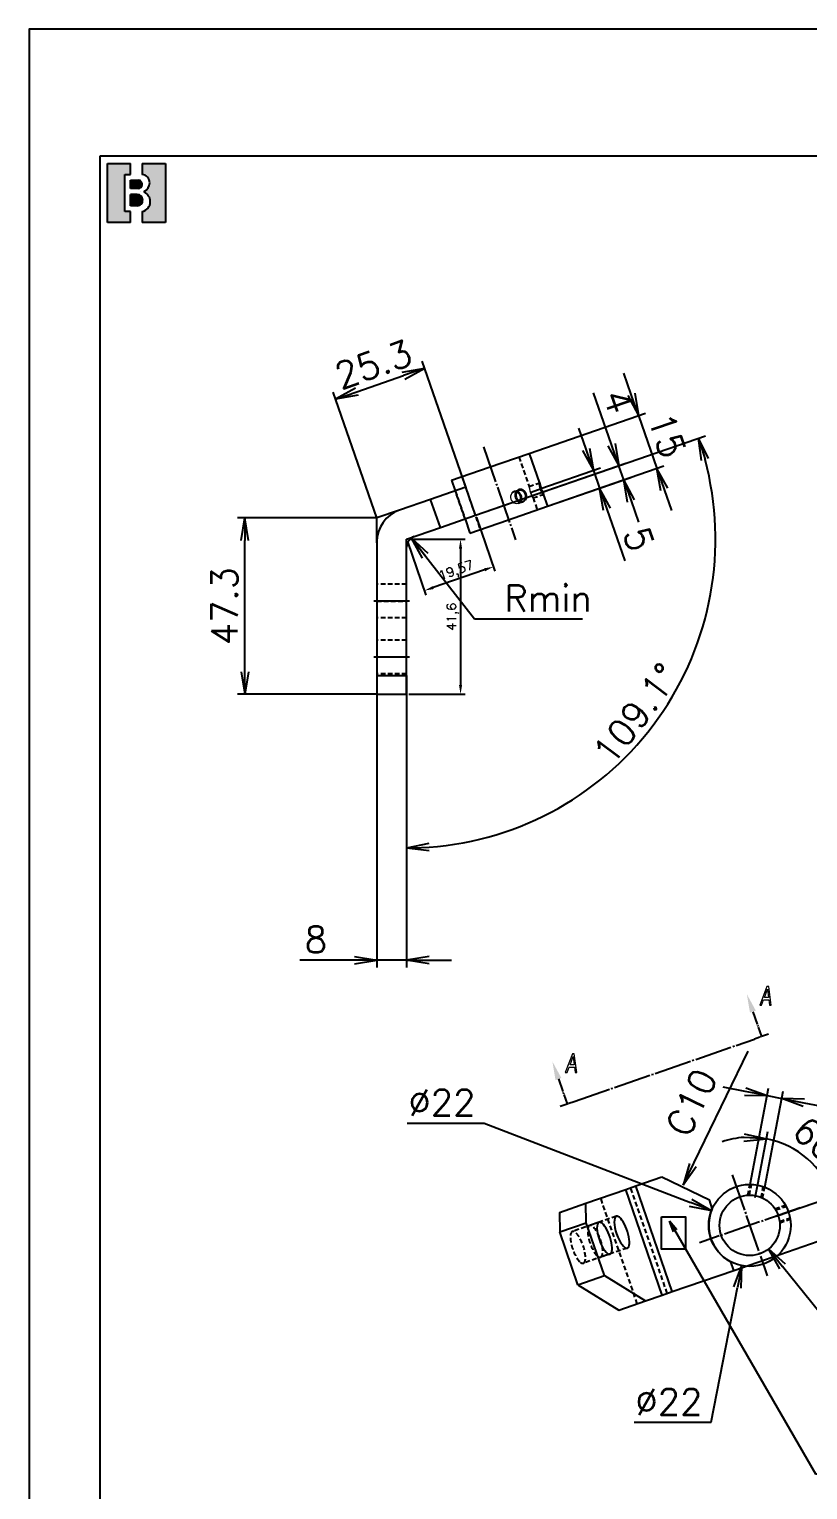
# Model space of a CAD drawing. Header units: millimetres. Extents: x 169 to 68710, y -18996 to 3059.
# Drawn here: x 1323.5 to 1532.3, y 2314.1 to 2705.9 of the extents above; entities that cross this region are included whole.
import ezdxf
from ezdxf.enums import TextEntityAlignment as Align

# ---------------------------------------------------------------- set-up
doc = ezdxf.new("R2010")
doc.units = ezdxf.units.MM
for name, pattern in [('CENTER-HOKUTO', [23, 20, -1, 1, -1]), ('DASHED', [15, 12, -3]), ('HIDDEN-HOKUTO', [3.8, 2.5, -1.3]), ('PHANTOM-HOKUTO', [25, 20, -1, 1, -1, 1, -1])]:
    doc.linetypes.add(name, pattern=pattern)
doc.layers.add('AM_4', color=253, linetype='Continuous', lineweight=25)
for name, color, linetype in [('AM_7', 2, 'CENTER-HOKUTO'), ('AM_HID', 1, 'HIDDEN-HOKUTO'), ('AM_VIS', 7, 'Continuous'), ('image', 6, 'PHANTOM-HOKUTO'), ('list', 3, 'Continuous'), ('title_frame', 7, 'Continuous'), ('word_dim', 253, 'Continuous')]:
    doc.layers.add(name, color=color, linetype=linetype)
doc.styles.get("Standard").update_dxf_attribs({"font": 'txt', "bigfont": 'gbcbig.shx'})
doc.dimstyles.new('ISO-25', dxfattribs={"dimtxt": 2.5, "dimasz": 2.5, "dimexe": 1.25, "dimexo": 0.625, "dimtad": 1, "dimtxsty": 'Standard', "dimcen": 2.5, "dimadec": 0, "dimazin": 0, "dimtfac": 1, "dimtmove": 0, "dimatfit": 3, "dimfxl": 0, "dimarcsym": 0})
doc.dimstyles.new('STANDARD 1-1', dxfattribs={"dimtxt": 3.5, "dimasz": 3, "dimexe": 1, "dimexo": 0, "dimgap": 1, "dimtad": 3, "dimdsep": 46, "dimtxsty": 'Standard', "dimblk1": 'OPEN', "dimblk2": 'OPEN', "dimsah": 1, "dimcen": 0, "dimclrd": 256, "dimclre": 256, "dimclrt": 3, "dimazin": 2, "dimtfac": 1, "dimtmove": 0, "dimatfit": 3, "dimldrblk": 'OPEN', "dimfxl": 0, "dimtolj": 1, "dimlwd": 25, "dimlwe": 25, "dimarcsym": 0})
doc.dimstyles.new('STANDARD 1-2', dxfattribs={"dimscale": 2, "dimtxt": 3.5, "dimasz": 3, "dimexe": 1, "dimexo": 0, "dimgap": 1, "dimtad": 3, "dimdsep": 46, "dimtxsty": 'Standard', "dimblk1": 'OPEN', "dimblk2": 'OPEN', "dimsah": 1, "dimcen": 0, "dimclrd": 256, "dimclre": 256, "dimclrt": 3, "dimazin": 2, "dimtfac": 1, "dimtmove": 0, "dimatfit": 3, "dimldrblk": 'OPEN', "dimfxl": 0, "dimtolj": 1, "dimlwd": 25, "dimlwe": 25, "dimarcsym": 0})
doc.dimstyles.new('STANDARD 1-2$3', dxfattribs={"dimscale": 2, "dimtxt": 3.5, "dimasz": 3, "dimexe": 1, "dimexo": 0, "dimgap": 1, "dimtad": 3, "dimtoh": 1, "dimdsep": 46, "dimtxsty": 'Standard', "dimblk1": 'OPEN', "dimblk2": 'OPEN', "dimsah": 1, "dimcen": 0, "dimclrd": 256, "dimclre": 256, "dimclrt": 3, "dimazin": 2, "dimtfac": 1, "dimtofl": 0, "dimtmove": 0, "dimatfit": 3, "dimldrblk": 'OPEN', "dimfxl": 0, "dimtolj": 1, "dimlwd": 25, "dimlwe": 25, "dimarcsym": 0})

# ---------------------------------------------------------------- blocks, each defined once
blk = doc.blocks.new('B\\M+18B40\\M+196A7\\M+100CF\\M+100B0\\M+100B8')
blk.add_hatch(color=1).paths.add_polyline_path([(0.3999999986702711, 0.8149999997779807), (0.3999999986702711, 0.9999999997779806), (-1.3297288e-09, 0.9999999997779806), (-1.3297288e-09, -2.220193e-10), (0.3999999986702711, -2.220193e-10), (0.3999999986702711, 0.1849999997779807), (0.2999999986702711, 0.1849999997779807), (0.2999999986702711, 0.8149999997779807)])
h = blk.add_hatch(color=1)
edge = h.paths.add_edge_path()
edge.add_line((0.5999999986702714, 0.9999999997779806), (0.5999999986702718, 0.8142220507965398))
edge.add_arc((0.5849999986702712, 0.6699999997779816), 0.1449999999999991, -5.115907697472721e-13, 84.06222754839428, ccw=False)
edge.add_arc((0.5849999986702707, 0.6699999997779802), 0.1449999999999993, -69.82872865353448, 1.1368683772161603e-13, ccw=False)
edge.add_line((0.6349999986702715, 0.5338934238898192), (0.6349999986702711, 0.5120827805020305))
edge.add_arc((0.5699999986702688, 0.3549999997779789), 0.1700000000000021, 3.979039320256561e-13, 67.5204943905955, ccw=False)
edge.add_arc((0.5699999986702724, 0.3549999997779802), 0.1699999999999993, -79.83575137827683, 0, ccw=False)
edge.add_line((0.5999999986702714, 0.1876679944711657), (0.5999999986702714, -2.220192918400699e-10))
edge.add_line((0.5999999986702714, -2.220193e-10), (0.9999999986702712, -2.220193e-10))
edge.add_line((0.9999999986702712, -2.220193e-10), (0.9999999986702712, 0.9999999997779806))
edge.add_line((0.9999999986702712, 0.9999999997779806), (0.5999999986702714, 0.9999999997779806))
h = blk.add_hatch(color=1)
edge = h.paths.add_edge_path()
edge.add_arc((0.5299999986702706, 0.6449999997779808), 0.07, 359.9999999999989, 450)
edge.add_line((0.5299999986702706, 0.7149999997779806), (0.3999999986702711, 0.7149999997779806))
edge.add_line((0.3999999986702711, 0.7149999997779806), (0.3999999986702711, 0.5749999997779809))
edge.add_line((0.3999999986702711, 0.5749999997779809), (0.5299999986702701, 0.5749999997779809))
edge.add_arc((0.5299999986702701, 0.6449999997779808), 0.07, 270, 359.9999999999999)
h = blk.add_hatch(color=1)
edge = h.paths.add_edge_path()
edge.add_arc((0.5149999986702705, 0.3799999997779802), 0.095, 1.018e-13, 90)
edge.add_line((0.5149999986702705, 0.4749999997779804), (0.3999999986702711, 0.4749999997779808))
edge.add_line((0.3999999986702711, 0.4749999997779808), (0.3999999986702711, 0.2849999997779809))
edge.add_line((0.3999999986702711, 0.2849999997779809), (0.5149999986702718, 0.2849999997779809))
edge.add_arc((0.5149999986702718, 0.379999999777981), 0.095, 270, 360.0000000000003)
at = {"color": 1}
for p, q in [((-1.3297288e-09, -2.220193e-10), (-1.3297288e-09, 0.9999999997779806)), ((-1.3297288e-09, 0.9999999997779806), (0.3999999986702711, 0.9999999997779806)), ((0.3999999986702711, 0.8149999997779807), (0.3999999986702711, 0.9999999997779806)), ((0.5999999986702714, 0.9999999997779806), (0.5999999986702718, 0.8142220507965398)), ((0.5999999986702714, 0.9999999997779806), (0.9999999986702712, 0.9999999997779806)), ((0.9999999986702712, 0.9999999997779806), (0.9999999986702712, -2.220193e-10)), ((0.2999999986702711, 0.8149999997779807), (0.3999999986702711, 0.8149999997779807)), ((0.2999999986702711, 0.1849999997779807), (0.2999999986702711, 0.8149999997779807)), ((0.3999999986702711, 0.7149999997779806), (0.5299999986702706, 0.7149999997779806)), ((0.3999999986702711, 0.5749999997779809), (0.3999999986702711, 0.7149999997779806)), ((0.5299999986702701, 0.5749999997779809), (0.3999999986702711, 0.5749999997779809)), ((0.5699999986702711, 0.5249999997779802), (0.5699999986702716, 0.5249999997779807)), ((0.5999999986702705, 0.6449999997779794), (0.59999999867027, 0.6449999997779803)), ((0.6349999986702715, 0.5338934238898192), (0.6349999986702711, 0.5120827805020305)), ((0.7299999986702704, 0.6699999997779807), (0.7299999986702704, 0.6699999997779802)), ((0.5149999986702705, 0.4749999997779804), (0.3999999986702711, 0.4749999997779808)), ((0.3999999986702711, 0.2849999997779809), (0.3999999986702711, 0.4749999997779808)), ((0.5149999986702718, 0.2849999997779809), (0.3999999986702711, 0.2849999997779809)), ((0.6099999986702707, 0.3799999997779806), (0.609999998670272, 0.3799999997779815)), ((0.739999998670271, 0.3549999997779802), (0.739999998670271, 0.3549999997779802)), ((0.3999999986702711, 0.1849999997779807), (0.2999999986702711, 0.1849999997779807)), ((0.3999999986702711, -2.220193e-10), (0.3999999986702711, 0.1849999997779807)), ((0.5999999986702714, 0.1876679944711657), (0.5999999986702714, -2.220193e-10)), ((0.3999999986702711, -2.220193e-10), (-1.3297288e-09, -2.220193e-10)), ((0.9999999986702712, -2.220193e-10), (0.5999999986702714, -2.220193e-10))]:
    blk.add_line(p, q, dxfattribs=at)
for centre, radius, start, end in [((0.5849999986702712, 0.6699999997779816), 0.1449999999999991, 359.9999999999995, 84.06222754839432), ((0.5299999986702706, 0.6449999997779808), 0.07, 359.9999999999989, 90), ((0.5299999986702701, 0.6449999997779808), 0.07, 270, 359.9999999999999), ((0.5849999986702707, 0.6699999997779802), 0.1449999999999993, 290.1712713464655, 1.781e-13), ((0.5699999986702688, 0.3549999997779789), 0.1700000000000021, 4.58e-13, 67.52049439059552), ((0.5149999986702705, 0.3799999997779802), 0.095, 1.018e-13, 90), ((0.5149999986702718, 0.379999999777981), 0.095, 270, 2.799e-13), ((0.5699999986702724, 0.3549999997779802), 0.1699999999999993, 280.1642486217232, 0)]:
    blk.add_arc(centre, radius, start, end, dxfattribs=at)
blk.add_attdef('B機密ﾏｰｸ', (-0.0857467348302255, 1.074949466596297), '', height=0.2)
blk = doc.blocks.new('_Open')
at = {"color": 0, "lineweight": -2}
for p, q in [((-1, 0.1666666666666667), (0, 0)), ((-1, -0.1666666666666667), (0, 0)), ((0, 0), (-1, 0))]:
    blk.add_line(p, q, dxfattribs=at)
blk = doc.blocks.new('*D74')
at = {"layer": 'DEFPOINTS', "color": 0, "ltscale": 2, "transparency": 16777216}
for p in [(1381.310519581092, 2574.759479017224), (1416.679182168561, 2574.759479017224), (1416.67918216859, 2527.46820791912)]:
    blk.add_point(p, dxfattribs=at)
at = {"layer": 'word_dim', "lineweight": 25, "ltscale": 2, "transparency": 16777216}
for p, q in [((1416.679182168561, 2574.759479017224), (1379.310519581092, 2574.759479017224)), ((1381.310519581092, 2533.46820791912), (1381.310519581092, 2568.759479017224)), ((1416.67918216859, 2527.46820791912), (1379.310519581092, 2527.46820791912))]:
    blk.add_line(p, q, dxfattribs=at)
at = {"layer": 'word_dim', "lineweight": 25, "ltscale": 2, "transparency": 16777216, "xscale": 6, "yscale": 6, "zscale": 6}
for p, rotation in [((1381.310519581092, 2574.759479017224), 90), ((1381.310519581092, 2527.46820791912), 270)]:
    blk.add_blockref('_Open', p, dxfattribs=dict(at, rotation=rotation))
at = {"layer": 'word_dim', "color": 3, "ltscale": 2, "transparency": 16777216, "insert": (1375.810519581092, 2551.113843468172), "char_height": 7, "attachment_point": 5, "rotation": 90}
blk.add_mtext('\\A1;47.3', dxfattribs=at)
blk = doc.blocks.new('*D75')
at = {"layer": 'DEFPOINTS', "color": 0, "ltscale": 2, "transparency": 16777216}
for p in [(1429.516217284115, 2614.910867182501), (1440.54218865247, 2583.069907582054), (1416.679182168561, 2574.759479017224)]:
    blk.add_point(p, dxfattribs=at)
at = {"layer": 'word_dim', "lineweight": 25, "ltscale": 2, "transparency": 16777216}
for p, q in [((1440.54218865247, 2583.069907582054), (1428.861778808123, 2616.800764079462)), ((1411.308342924547, 2608.605796484682), (1423.846526593233, 2612.947551754526)), ((1416.679182168561, 2574.759479017224), (1404.984213757673, 2608.532377953667))]:
    blk.add_line(p, q, dxfattribs=at)
at = {"layer": 'word_dim', "lineweight": 25, "ltscale": 2, "transparency": 16777216, "xscale": 6, "yscale": 6, "zscale": 6}
for p, rotation in [((1429.516217284115, 2614.910867182501), 19.10008118960551), ((1405.638652233665, 2606.642481056707), 199.1000811896055)]:
    blk.add_blockref('_Open', p, dxfattribs=dict(at, rotation=rotation))
at = {"layer": 'word_dim', "color": 3, "ltscale": 2, "transparency": 16777216, "insert": (1415.777728949913, 2615.973890586246), "char_height": 7, "attachment_point": 5, "rotation": 19.100081189605508}
blk.add_mtext('\\A1;25.3', dxfattribs=at)
blk = doc.blocks.new('*D76')
at = {"layer": 'DEFPOINTS', "color": 0, "ltscale": 2, "transparency": 16777216}
for p in [(1416.67918216859, 2527.468205352104), (1424.679182168576, 2527.468210199449), (1416.67918216859, 2456.178964379427)]:
    blk.add_point(p, dxfattribs=at)
at = {"layer": 'word_dim', "lineweight": 25, "ltscale": 2, "transparency": 16777216}
for p, q in [((1416.67918216859, 2527.468205352104), (1416.67918216859, 2454.178964379427)), ((1424.679182168576, 2527.468210199449), (1424.679182168576, 2454.178964379427)), ((1410.67918216859, 2456.178964379427), (1396.012515501924, 2456.178964379427)), ((1424.679182168576, 2456.178964379427), (1416.67918216859, 2456.178964379427)), ((1430.679182168576, 2456.178964379427), (1436.679182168576, 2456.178964379427))]:
    blk.add_line(p, q, dxfattribs=at)
at = {"layer": 'word_dim', "lineweight": 25, "ltscale": 2, "transparency": 16777216, "xscale": 6, "yscale": 6, "zscale": 6}
blk.add_blockref('_Open', (1416.67918216859, 2456.178964379427), dxfattribs=at)
at = {"layer": 'word_dim', "lineweight": 25, "ltscale": 2, "transparency": 16777216, "xscale": 6, "yscale": 6, "zscale": 6, "rotation": 180}
blk.add_blockref('_Open', (1424.679182168576, 2456.178964379427), dxfattribs=at)
at = {"layer": 'word_dim', "color": 3, "ltscale": 2, "transparency": 16777216, "insert": (1400.345848835257, 2461.678964379427), "char_height": 7, "attachment_point": 5}
blk.add_mtext('\\A1;8', dxfattribs=at)
blk = doc.blocks.new('*D77')
at = {"layer": 'DEFPOINTS', "color": 0, "ltscale": 2, "transparency": 16777216}
for p in [(1443.174482461545, 2575.468268996201), (1433.724958535763, 2572.196082716904), (1424.679182168576, 2566.927741652451), (1503.774864407664, 2544.478589584067), (1424.679182168576, 2532.468207961044)]:
    blk.add_point(p, dxfattribs=at)
at = {"layer": 'word_dim', "lineweight": 25, "ltscale": 2, "transparency": 16777216}
for p, q in [((1443.174482461545, 2575.468268996201), (1504.837762102315, 2596.821062974157)), ((1424.679182168576, 2532.468207961044), (1424.679182168576, 2484.235239541095))]:
    blk.add_line(p, q, dxfattribs=at)
blk.add_arc((1424.679182168576, 2569.063706361568), 82.82846682047288, 274.1513491435215, 14.94862507147155, dxfattribs=at)
at = {"layer": 'word_dim', "lineweight": 25, "ltscale": 2, "transparency": 16777216, "xscale": 6, "yscale": 6, "zscale": 6}
for p, rotation in [((1502.947863983482, 2596.166628026715), 107.0242996432324), ((1424.679182168576, 2486.235239541095), 182.0756745717607)]:
    blk.add_blockref('_Open', p, dxfattribs=dict(at, rotation=rotation))
at = {"layer": 'word_dim', "color": 3, "ltscale": 2, "transparency": 16777216, "insert": (1486.220566327447, 2522.241171011426), "char_height": 7, "attachment_point": 5, "rotation": 52.73503148239532}
blk.add_mtext('\\A1;109.1°', dxfattribs=at)
blk = doc.blocks.new('*D78')
at = {"layer": 'DEFPOINTS', "color": 0, "ltscale": 2, "transparency": 16777216}
for p in [(1481.575356070024, 2588.765760294346), (1462.437360879514, 2577.905646925889), (1443.174482461574, 2575.468268996216)]:
    blk.add_point(p, dxfattribs=at)
at = {"layer": 'word_dim', "lineweight": 25, "ltscale": 2, "transparency": 16777216}
for p, q in [((1479.612049128816, 2594.435453924041), (1474.81285438364, 2608.29470501885)), ((1443.174482461574, 2575.468268996216), (1483.465253946589, 2589.420195941415)), ((1462.437360879514, 2577.905646925889), (1484.774111976657, 2585.640438492646)), ((1482.884214100093, 2584.986002845577), (1481.575356070024, 2588.765760294346)), ((1484.847521041301, 2579.316309215882), (1486.810827982509, 2573.646615586187))]:
    blk.add_line(p, q, dxfattribs=at)
at = {"layer": 'word_dim', "lineweight": 25, "ltscale": 2, "transparency": 16777216, "xscale": 6, "yscale": 6, "zscale": 6}
for p, rotation in [((1481.575356070024, 2588.765760294346), 289.0999954255253), ((1482.884214100093, 2584.986002845577), 109.0999954255253)]:
    blk.add_blockref('_Open', p, dxfattribs=dict(at, rotation=rotation))
at = {"layer": 'word_dim', "color": 3, "ltscale": 2, "transparency": 16777216, "insert": (1481.428017446178, 2605.999624315734), "char_height": 7, "attachment_point": 5, "rotation": 289.09999542552526}
blk.add_mtext('\\A1;4', dxfattribs=at)
blk = doc.blocks.new('*D79')
at = {"layer": 'DEFPOINTS', "color": 0, "ltscale": 2, "transparency": 16777216}
for p in [(1457.529096719357, 2592.079871779389), (1491.794339791506, 2588.071409705194), (1462.437360879514, 2577.905646925889)]:
    blk.add_point(p, dxfattribs=at)
at = {"layer": 'word_dim', "lineweight": 25, "ltscale": 2, "transparency": 16777216}
for p, q in [((1484.922768690232, 2607.915328188421), (1482.959461749023, 2613.585021818116)), ((1457.529096719357, 2592.079871779389), (1488.775973508005, 2602.900070205796)), ((1486.88607563144, 2602.245634558727), (1491.794339791506, 2588.071409705194)), ((1462.437360879514, 2577.905646925889), (1493.684237668071, 2588.725845352264)), ((1493.757646732714, 2582.401716075499), (1495.720953673923, 2576.732022445804))]:
    blk.add_line(p, q, dxfattribs=at)
at = {"layer": 'word_dim', "lineweight": 25, "ltscale": 2, "transparency": 16777216, "xscale": 6, "yscale": 6, "zscale": 6}
for p, rotation in [((1486.88607563144, 2602.245634558727), 289.0999954255253), ((1491.794339791506, 2588.071409705194), 109.0999954255253)]:
    blk.add_blockref('_Open', p, dxfattribs=dict(at, rotation=rotation))
at = {"layer": 'word_dim', "color": 3, "ltscale": 2, "transparency": 16777216, "insert": (1494.537426872027, 2596.958220161401), "char_height": 7, "attachment_point": 5, "rotation": 289.09999542552526}
blk.add_mtext('\\A1;15', dxfattribs=at)
blk = doc.blocks.new('*D80')
at = {"layer": 'DEFPOINTS', "color": 0, "ltscale": 2, "transparency": 16777216}
for p in [(1474.774535454865, 2587.522565362268), (1460.628584024059, 2582.624091750107), (1462.437360879514, 2577.905646925889)]:
    blk.add_point(p, dxfattribs=at)
at = {"layer": 'word_dim', "lineweight": 25, "ltscale": 2, "transparency": 16777216}
for p, q in [((1472.811228513657, 2593.192258991963), (1470.847921572449, 2598.861952621658)), ((1460.628584024059, 2582.624091750107), (1476.66443333143, 2588.177001009337)), ((1474.774535454865, 2587.522565362268), (1476.427166563366, 2582.750050239219)), ((1462.437360879514, 2577.905646925889), (1478.317064439931, 2583.404485886288)), ((1478.390473504574, 2577.080356609524), (1483.189668249751, 2563.221105514713))]:
    blk.add_line(p, q, dxfattribs=at)
at = {"layer": 'word_dim', "lineweight": 25, "ltscale": 2, "transparency": 16777216, "xscale": 6, "yscale": 6, "zscale": 6}
for p, rotation in [((1474.774535454865, 2587.522565362268), 289.0999954255253), ((1476.427166563366, 2582.750050239219), 109.0999954255253)]:
    blk.add_blockref('_Open', p, dxfattribs=dict(at, rotation=rotation))
at = {"layer": 'word_dim', "color": 3, "ltscale": 2, "transparency": 16777216, "insert": (1486.96894350832, 2569.115582276712), "char_height": 7, "attachment_point": 5, "rotation": 289.09999542552526}
blk.add_mtext('\\A1;5', dxfattribs=at)
blk = doc.blocks.new('*D81')
at = {"layer": 'DEFPOINTS', "color": 0, "ltscale": 2, "transparency": 16777216}
for p in [(1530.19610629561, 2389.697950645038), (1553.821346429799, 2387.296321698728), (1512.395935397172, 2372.951490684087)]:
    blk.add_point(p, dxfattribs=at)
at = {"layer": 'word_dim', "lineweight": 25, "ltscale": 2, "transparency": 16777216}
for p, q in [((1548.585855893364, 2402.415520189662), (1546.622548952156, 2408.085213819357)), ((1530.19610629561, 2389.697950645038), (1552.439060711137, 2397.400262207037)), ((1550.549162834572, 2396.745826559967), (1553.821346429799, 2387.296321698728)), ((1512.395935397172, 2372.951490684087), (1555.711244306365, 2387.950757345798)), ((1555.784653371008, 2381.626628069033), (1561.729110498555, 2364.460055690235))]:
    blk.add_line(p, q, dxfattribs=at)
at = {"layer": 'word_dim', "lineweight": 25, "ltscale": 2, "transparency": 16777216, "xscale": 6, "yscale": 6, "zscale": 6}
for p, rotation in [((1550.549162834572, 2396.745826559967), 289.0999954255253), ((1553.821346429799, 2387.296321698728), 109.0999954255253)]:
    blk.add_blockref('_Open', p, dxfattribs=dict(at, rotation=rotation))
at = {"layer": 'word_dim', "color": 3, "ltscale": 2, "transparency": 16777216, "insert": (1564.935754565939, 2372.008193094227), "char_height": 7, "attachment_point": 5, "rotation": 289.09999542552526}
blk.add_mtext('\\A1;10', dxfattribs=at)
blk = doc.blocks.new('*D82')
at = {"layer": 'DEFPOINTS', "color": 0, "ltscale": 2, "transparency": 16777216}
for p in [(1511.615898610892, 2391.337813956497), (1521.750801285015, 2378.699627860924)]:
    blk.add_point(p, dxfattribs=at)
at = {"layer": 'word_dim', "lineweight": 25, "ltscale": 2, "transparency": 16777216}
for p, q in [((1556.77230976813, 2335.027936499996), (1525.504468942095, 2374.018818195899)), ((1585.438976434806, 2335.027936499996), (1556.77230976813, 2335.027936499996))]:
    blk.add_line(p, q, dxfattribs=at)
at = {"layer": 'word_dim', "lineweight": 25, "ltscale": 2, "transparency": 16777216, "xscale": 6, "yscale": 6, "zscale": 6, "rotation": 128.7270675763932}
blk.add_blockref('_Open', (1521.750801285015, 2378.699627860924), dxfattribs=at)
at = {"layer": 'word_dim', "color": 3, "ltscale": 2, "transparency": 16777216, "insert": (1572.605643101472, 2340.527936499996), "char_height": 7, "attachment_point": 5}
blk.add_mtext('\\A1;∅16.2', dxfattribs=at)
blk = doc.blocks.new('*D83')
at = {"layer": 'DEFPOINTS', "color": 0, "ltscale": 2, "transparency": 16777216}
for p in [(1518.798061193971, 2395.813534308947), (1514.568638701938, 2374.223907508489)]:
    blk.add_point(p, dxfattribs=at)
at = {"layer": 'word_dim', "lineweight": 25, "ltscale": 2, "transparency": 16777216}
for p, q in [((1506.338662803518, 2332.212945359797), (1513.415159840473, 2368.335827471995)), ((1485.671996136851, 2332.212945359797), (1506.338662803518, 2332.212945359797))]:
    blk.add_line(p, q, dxfattribs=at)
at = {"layer": 'word_dim', "lineweight": 25, "ltscale": 2, "transparency": 16777216, "xscale": 6, "yscale": 6, "zscale": 6, "rotation": 78.91608486271306}
blk.add_blockref('_Open', (1514.568638701938, 2374.223907508489), dxfattribs=at)
at = {"layer": 'word_dim', "color": 3, "ltscale": 2, "transparency": 16777216, "insert": (1495.005329470184, 2337.712945359797), "char_height": 7, "attachment_point": 5}
blk.add_mtext('\\A1;∅22', dxfattribs=at)
blk = doc.blocks.new('*D84')
at = {"layer": 'DEFPOINTS', "color": 0, "ltscale": 2, "transparency": 16777216}
for p in [(1506.419186860584, 2388.974344262251), (1526.947513035323, 2381.063097555155)]:
    blk.add_point(p, dxfattribs=at)
at = {"layer": 'word_dim', "lineweight": 25, "ltscale": 2, "transparency": 16777216}
for p, q in [((1424.804222250814, 2412.46271916925), (1445.470888917481, 2412.46271916925)), ((1445.470888917481, 2412.46271916925), (1500.820552449274, 2391.131957000556))]:
    blk.add_line(p, q, dxfattribs=at)
at = {"layer": 'word_dim', "lineweight": 25, "ltscale": 2, "transparency": 16777216, "xscale": 6, "yscale": 6, "zscale": 6, "rotation": 338.9242369454441}
blk.add_blockref('_Open', (1506.419186860584, 2388.974344262251), dxfattribs=at)
at = {"layer": 'word_dim', "color": 3, "ltscale": 2, "transparency": 16777216, "insert": (1434.137555584148, 2417.96271916925), "char_height": 7, "attachment_point": 5}
blk.add_mtext('\\A1;∅22', dxfattribs=at)
blk = doc.blocks.new('*D85')
at = {"layer": 'DEFPOINTS', "color": 0, "ltscale": 2, "transparency": 16777216}
for p in [(1535.025396880219, 2399.927334747937), (1518.814719622503, 2396.091601583606), (1518.126014127759, 2392.513653748983), (1523.895494053998, 2387.51677684235), (1527.338469101144, 2388.709324954727)]:
    blk.add_point(p, dxfattribs=at)
at = {"layer": 'word_dim', "lineweight": 25, "ltscale": 2, "transparency": 16777216}
for p, q in [((1518.814719622503, 2396.091601583606), (1521.529115218939, 2410.193370657179)), ((1527.338469101144, 2388.709324954727), (1540.908135978231, 2393.409469567525))]:
    blk.add_line(p, q, dxfattribs=at)
for start, end in [(93.68798432225641, 108.2713569998545), (19.1046227798462, 79.10461164465826), (349.9378774246499, 4.521250102248056)]:
    blk.add_arc((1516.683337618459, 2385.01869206811), 23.63680952490525, start, end, dxfattribs=at)
at = {"layer": 'word_dim', "lineweight": 25, "ltscale": 2, "transparency": 16777216, "xscale": 6, "yscale": 6, "zscale": 6}
for p, rotation in [((1521.151082406722, 2408.229422798175), 356.3962979834573), ((1539.018290961733, 2392.754881289583), 101.8129364410471)]:
    blk.add_blockref('_Open', p, dxfattribs=dict(at, rotation=rotation))
at = {"layer": 'word_dim', "color": 3, "ltscale": 2, "transparency": 16777216, "insert": (1535.758621185502, 2407.043387891833), "char_height": 7, "attachment_point": 5, "rotation": 319.10461721225306}
blk.add_mtext('\\A1;60°', dxfattribs=at)
blk = doc.blocks.new('*D86')
at = {"layer": 'DEFPOINTS', "color": 0, "ltscale": 2, "transparency": 16777216}
for p in [(1525.271783090865, 2419.056358159356), (1516.763957945062, 2396.018413110732), (1520.691811250376, 2395.262362802162)]:
    blk.add_point(p, dxfattribs=at)
at = {"layer": 'word_dim', "lineweight": 25, "ltscale": 2, "transparency": 16777216}
for p, q in [((1515.452084217307, 2420.946496559731), (1509.560238649064, 2422.080584651536)), ((1516.763957945062, 2396.018413110732), (1521.721959149485, 2421.776356990674)), ((1520.691811250376, 2395.262362802162), (1525.6498124548, 2421.020306682104)), ((1521.34392978555, 2419.812408467926), (1525.271783090865, 2419.056358159356)), ((1531.163628659108, 2417.922270067551), (1567.496676329941, 2410.928726834753))]:
    blk.add_line(p, q, dxfattribs=at)
at = {"layer": 'word_dim', "lineweight": 25, "ltscale": 2, "transparency": 16777216, "xscale": 6, "yscale": 6, "zscale": 6}
for p, rotation in [((1521.34392978555, 2419.812408467926), 349.1047122440419), ((1525.271783090865, 2419.056358159356), 169.1047122440419)]:
    blk.add_blockref('_Open', p, dxfattribs=dict(at, rotation=rotation))
at = {"layer": 'word_dim', "color": 3, "ltscale": 2, "transparency": 16777216, "insert": (1553.315656029467, 2419.259312842806), "char_height": 7, "attachment_point": 5, "rotation": 349.10471224404193}
blk.add_mtext('\\A1;{\\Fromans,bigfont|c134;2-M}4', dxfattribs=at)
blk = doc.blocks.new('*D125')
at = {"color": 0, "lineweight": -2, "transparency": 16777216}
for p, q in [((1425.304182168576, 2569.06368302124), (1440.382746284041, 2569.06368302124)), ((1439.132746284041, 2566.56368302124), (1439.132746284041, 2529.968207961045)), ((1425.304182168576, 2527.468207961045), (1440.382746284041, 2527.468207961045))]:
    blk.add_line(p, q, dxfattribs=at)
at = {"color": 0, "transparency": 16777216}
for points in [[(1438.716079617374, 2566.56368302124), (1439.549412950707, 2566.56368302124), (1439.132746284041, 2569.06368302124)], [(1438.716079617374, 2529.968207961045), (1439.549412950708, 2529.968207961045), (1439.132746284041, 2527.468207961045)]]:
    blk.add_solid(points, dxfattribs=at)
at = {"layer": 'DEFPOINTS', "color": 0, "transparency": 16777216}
for p in [(1424.679182168576, 2569.06368302124), (1424.679182168576, 2527.468207961045), (1439.132746284041, 2527.468207961045)]:
    blk.add_point(p, dxfattribs=at)
at = {"color": 0, "transparency": 16777216, "insert": (1437.049412950708, 2548.265945491142), "char_height": 2.5, "attachment_point": 5, "rotation": 90}
blk.add_mtext('41,6', dxfattribs=at)
blk = doc.blocks.new('*D126')
at = {"color": 0, "lineweight": -2, "transparency": 16777216}
for p, q in [((1443.378994048124, 2574.877676064517), (1448.358179505788, 2560.498677856998)), ((1424.883693755155, 2568.473090089556), (1429.862879212819, 2554.094091882036)), ((1445.586784605894, 2560.861817374049), (1431.816227766396, 2556.093324091721))]:
    blk.add_line(p, q, dxfattribs=at)
at = {"color": 0, "transparency": 16777216}
for points in [[(1445.450443548174, 2561.255545995171), (1445.723125663614, 2560.468088752926), (1447.949156332629, 2561.679863720366)], [(1431.679886708676, 2556.487052712843), (1431.952568824115, 2555.699595470598), (1429.45385603966, 2555.275277745404)]]:
    blk.add_solid(points, dxfattribs=at)
at = {"layer": 'DEFPOINTS', "color": 0, "transparency": 16777216}
for p in [(1443.174482461545, 2575.468268996201), (1424.679182168576, 2569.063683021239), (1429.45385603966, 2555.275277745404)]:
    blk.add_point(p, dxfattribs=at)
at = {"color": 0, "transparency": 16777216, "insert": (1438.019800897548, 2560.446213838497), "char_height": 2.5, "attachment_point": 5, "rotation": 19.10003877816247}
blk.add_mtext('19,57', dxfattribs=at)

msp = doc.modelspace()

# ---------------------------------------------------------------- linework, layer by layer
at = {"color": 7, "lineweight": 35}
for points in [[(1454.19962894592, 2581.849799757919), (1453.98039066467, 2581.503821974716), (1453.854597207638, 2581.105964308701), (1453.831770059201, 2580.684547072372), (1453.916303750607, 2580.262305861435), (1454.104108926388, 2579.874793654404), (1454.381696817013, 2579.548438673935), (1454.724165078732, 2579.308021193466), (1455.109968301388, 2579.165748244247), (1455.510358926388, 2579.133491164169), (1455.85490238342, 2579.202094679794)], [(1455.123701211545, 2579.158912306747), (1455.248396035763, 2579.354438429794), (1455.338850137326, 2579.572150832138), (1455.415327188107, 2580.050330763779), (1455.367475625607, 2580.504645949326), (1455.216108438107, 2580.941383009872), (1454.97257816467, 2581.327888136826), (1454.618635293576, 2581.654822951279), (1454.414106484982, 2581.769691115341), (1454.196516152951, 2581.846442824326)], [(1456.424604531857, 2579.609382277451), (1456.617292520138, 2579.946967726669), (1456.715314981076, 2580.334998732529), (1456.718000527951, 2580.746253615341), (1456.62638675842, 2581.164558058701), (1456.446882363888, 2581.553931837997), (1456.189741250607, 2581.888435011826), (1455.875349160763, 2582.13901484581), (1455.516279336545, 2582.292121535263), (1455.135419961545, 2582.332191115341), (1454.793928262326, 2582.265571242294)], [(1460.265913125607, 2584.160438185654), (1460.26505863342, 2584.159827834091), (1460.263715859982, 2584.156928664169), (1460.262373086545, 2584.134559279404), (1460.282270547482, 2583.956092482529)], [(1460.282270547482, 2583.956092482529), (1460.493696328732, 2583.02085078331), (1460.763471719357, 2582.227332716904), (1461.07462894592, 2581.528083449326), (1461.309858438107, 2581.112556105576), (1461.321149942013, 2581.099708205185), (1461.324201699826, 2581.097480421982), (1461.325361367795, 2581.096961623154), (1461.326765176388, 2581.096900587997)], [(1461.258466836545, 2581.283271437607), (1460.791792031857, 2582.431312209091), (1460.626447793576, 2582.917029982529), (1460.374067422482, 2583.794685011826), (1460.282575723263, 2584.128333693466)]]:
    msp.add_lwpolyline(points, dxfattribs=at)
at = {"color": 7, "linetype": 'DASHED', "lineweight": 13}
for points in [[(1457.526838418576, 2583.211951857529), (1457.526044961545, 2583.211341505966), (1457.524580117795, 2583.208381300888), (1457.522138711545, 2583.185615187607), (1457.533918496701, 2583.004371291122)], [(1457.533918496701, 2583.004371291122), (1457.596418496701, 2582.585151320419), (1457.71671878967, 2582.059760695419), (1457.985456582638, 2581.264838820419), (1458.314680215451, 2580.572211867294), (1458.569807168576, 2580.163734084091), (1458.581892129513, 2580.151130324326), (1458.585065957638, 2580.148963576279), (1458.586286660763, 2580.148444777451), (1458.587690469357, 2580.148414259872)], [(1458.510114785763, 2580.331550246201), (1458.140913125607, 2581.13803828331), (1457.870771524045, 2581.881171828232), (1457.672529336545, 2582.601356154404), (1457.56632816467, 2583.078254347763), (1457.536787149045, 2583.194953566513)], [(1452.898786660763, 2581.399329787216), (1452.674848672482, 2581.052131300888), (1452.543989297482, 2580.652808791122), (1452.517194863888, 2580.229652052841), (1452.600446817013, 2579.806251173935), (1452.789899942013, 2579.418738966904), (1453.071394082638, 2579.093787795029), (1453.418745156857, 2578.855445509872), (1453.809064981076, 2578.715156203232), (1454.212873574826, 2578.684180861435), (1454.558454629513, 2578.753150587997)]]:
    msp.add_lwpolyline(points, dxfattribs=at)
at = {"color": 6, "lineweight": 13}
for points in [[(1519.380310397172, 2444.07813863332), (1519.84503207686, 2444.07813863332), (1520.417419772172, 2445.538557334492), (1521.816528658891, 2445.538557334492), (1522.022034029985, 2444.07813863332), (1522.447632174516, 2444.07813863332), (1521.767639498735, 2449.070936484882), (1521.307800631547, 2449.070936484882)], [(1520.652222018266, 2446.142896934101), (1521.469238619829, 2448.365919395038), (1521.733398776079, 2446.142896934101)], [(1467.233398776079, 2426.020582480976), (1467.698120455766, 2426.020582480976), (1468.270508151079, 2427.481001182148), (1469.669617037797, 2427.481001182148), (1469.875122408891, 2426.020582480976), (1470.300720553422, 2426.020582480976), (1469.620727877641, 2431.013380332538), (1469.160889010454, 2431.013380332538)], [(1468.505310397172, 2428.085340781757), (1469.322326998735, 2430.308363242695), (1469.586487154985, 2428.085340781757)]]:
    msp.add_lwpolyline(points, close=True, dxfattribs=at)
for points in [[(1518.312134127641, 2442.609144492695), (1515.918701510454, 2446.99903707082), (1516.752563815141, 2442.069074912617)], [(1466.165222506547, 2424.551588340351), (1463.77178988936, 2428.941511436054), (1464.605652194047, 2424.011518760273)]]:
    msp.add_solid(points, dxfattribs=at)
at = {"layer": 'AM_4'}
for p, q in [((1493.240234713579, 2366.318189902851), (1483.423706393266, 2394.66667012746)), ((1495.919006686235, 2367.245802207538), (1486.102478365922, 2395.594282432148))]:
    msp.add_line(p, q, dxfattribs=at)
at = {"layer": 'AM_7', "ltscale": 0.5}
for p, q in [((1445.267133828732, 2593.873450880966), (1453.910444375607, 2568.913245802841)), ((1458.056929753045, 2581.681134044361), (1460.796004460076, 2582.629620372486)), ((1425.479230996701, 2552.468207961044), (1415.878645059201, 2552.468207961044)), ((1425.479230996701, 2537.468207961044), (1415.878645059201, 2537.468207961044)), ((1469.588318209672, 2418.256544395038), (1517.955444674516, 2435.005232139179)), ((1512.004089694047, 2398.531477256367), (1521.36261020186, 2371.505964561054)), ((1518.126014127759, 2392.513653748983), (1518.814719622503, 2396.091601583606)), ((1530.19610629561, 2389.697950645038), (1503.170593600297, 2380.339491172382)), ((1523.895494053998, 2387.51677684235), (1527.338469101144, 2388.709324954727))]:
    msp.add_line(p, q, dxfattribs=at)
at = {"layer": 'AM_HID', "ltscale": 0.5}
for p, q in [((1454.788740274045, 2591.130927687607), (1457.536787149045, 2583.194953566513)), ((1439.480573770138, 2585.829993849716), (1444.388837930295, 2571.655738478622)), ((1440.339643594357, 2574.486610060654), (1437.721845742795, 2582.046210890732)), ((1437.721845742795, 2582.046180373154), (1440.339643594357, 2574.486610060654)), ((1453.49748050842, 2581.816657668076), (1454.793928262326, 2582.265571242294)), ((1457.526838418576, 2583.211951857529), (1460.265913125607, 2584.160438185654)), ((1454.558454629513, 2578.753150587997), (1455.85490238342, 2579.202094679794)), ((1458.585004922482, 2580.167914992294), (1459.697004434201, 2576.956702834091)), ((1458.587690469357, 2580.148414259872), (1461.326765176388, 2581.096900587997)), ((1424.679182168576, 2556.968207961044), (1416.679182168576, 2556.968207961044)), ((1416.679182168576, 2552.468207961044), (1424.679182168576, 2552.468207961044)), ((1424.679182168576, 2547.968207961044), (1416.679182168576, 2547.968207961044)), ((1424.679182168576, 2541.968207961044), (1416.679182168576, 2541.968207961044)), ((1424.679182168576, 2532.968207961044), (1416.679182168576, 2532.968207961044)), ((1494.573486666704, 2366.779859824726), (1484.756897311235, 2395.128340049335)), ((1516.203066695146, 2393.104455501112), (1516.763957945062, 2396.018413110732)), ((1516.59167239943, 2393.118192031479), (1517.148063294327, 2396.008900427574)), ((1519.775220822178, 2392.505417270711), (1520.331610779801, 2395.39609516362)), ((1520.130917477159, 2392.348392083406), (1520.691808727074, 2395.262349693026)), ((1486.537109713579, 2363.997022910663), (1476.72052035811, 2392.345472617695)), ((1523.445676714938, 2389.47756199704), (1526.249655834107, 2390.448786431539)), ((1523.651835400246, 2389.147893577852), (1526.433470588118, 2390.111347225663)), ((1476.277954440141, 2385.842665000507), (1469.134521822954, 2383.369032188007)), ((1480.916015963579, 2387.44874410207), (1473.772583346391, 2384.97511128957)), ((1524.712911333029, 2386.084440648041), (1527.494547458175, 2387.047924799053)), ((1524.754830335499, 2385.697869506237), (1527.558870461026, 2386.669092066173)), ((1483.861023287797, 2378.944227500507), (1476.71759067061, 2376.470564170429)), ((1479.222900729204, 2377.338117881367), (1472.079468112016, 2374.864485068867))]:
    msp.add_line(p, q, dxfattribs=at)
for centre, radius, start, end in [((1453.965009805295, 2580.510932570419), 1.387354940564544, 109.6991696558913, 140.1978426023009), ((1453.89640628967, 2580.674201613388), 1.210020624240435, 75.63987128417054, 109.2485001143482), ((1457.512312051388, 2583.193183546982), 0.02413669146151159, 4.155287308289686, 52.17740650425379), ((1454.165388223263, 2579.897559767685), 1.209957110590743, 288.9550633478192, 322.376667937956), ((1456.665571328732, 2579.381019240341), 2.074749719186949, 22.2915996019676, 27.26294083664793), ((1458.564619180295, 2580.15415156456), 0.02417317131048438, 346.0753368819464, 34.01761372713409)]:
    msp.add_arc(centre, radius, start, end, dxfattribs=at)
for centre, start_param, end_param in [((1470.606994967485, 2379.116743369648), 3.065466466918977e-06, 2.651672430869213), ((1470.606994967485, 2379.116743369648), 3.141595719056254, 6.283188372646052), ((1475.245056490922, 2380.722852988788), 6.281566598548769, 8.9348577380488), ((1475.245056490922, 2380.722852988788), 3.141595719056254, 6.281566598548767), ((1470.606994967485, 2379.116743369648), 2.651672430869213, 3.141595719056254), ((1475.245056490922, 2380.722852988788), 2.651672430869213, 3.141595719056254)]:
    msp.add_ellipse(centre, major_axis=(-1.47247314453125, 4.25225830078125), ratio=0.3272189735913201, start_param=start_param, end_param=end_param, dxfattribs=at)
at = {"layer": 'AM_VIS', "ltscale": 0.2834672347806459}
for p, q in [((1446.814619180295, 2588.369636183701), (1457.529096719357, 2592.079871779404)), ((1451.722883340451, 2574.195411330185), (1462.437360879513, 2577.905646925888))]:
    msp.add_line(p, q, dxfattribs=at)
at = {"layer": 'AM_VIS', "ltscale": 0.2103696219708705}
msp.add_line((1457.529096719357, 2592.079871779404), (1460.282575723263, 2584.128333693466), dxfattribs=at)
at = {"layer": 'AM_VIS', "ltscale": 0.2665330748655049}
for p, q in [((1436.740217324826, 2584.881049757919), (1446.814619180295, 2588.369636183701)), ((1441.648481484982, 2570.706824904404), (1451.722883340451, 2574.195411330185))]:
    msp.add_line(p, q, dxfattribs=at)
at = {"layer": 'AM_VIS', "ltscale": 0.2500011314845184}
msp.add_line((1440.556745645138, 2583.027869826279), (1431.107221719357, 2579.755653029404), dxfattribs=at)
at = {"layer": 'AM_VIS', "ltscale": 0.07500032824780363}
msp.add_line((1436.740217324826, 2584.881049757919), (1437.721845742795, 2582.046180373154), dxfattribs=at)
at = {"layer": 'AM_VIS', "ltscale": 0.2000001730469355}
msp.add_line((1443.174482461545, 2575.468268996201), (1440.556745645138, 2583.027869826279), dxfattribs=at)
at = {"layer": 'AM_VIS', "ltscale": 0.2215196009668878}
msp.add_line((1431.107221719357, 2579.755653029404), (1422.734235879513, 2576.856238966904), dxfattribs=at)
at = {"layer": 'AM_VIS', "ltscale": 0.1999994521079997}
msp.add_line((1433.724958535763, 2572.196082716904), (1431.107221719357, 2579.755653029404), dxfattribs=at)
at = {"layer": 'AM_VIS', "ltscale": 0.08536905622879047}
msp.add_line((1461.319990274045, 2581.132423048935), (1462.437360879513, 2577.905646925888), dxfattribs=at)
at = {"layer": 'AM_VIS', "ltscale": 0.2500008818363585}
msp.add_line((1433.724958535763, 2572.196082716904), (1443.174482461545, 2575.468268996201), dxfattribs=at)
at = {"layer": 'AM_VIS', "ltscale": 0.09999947640907782}
msp.add_line((1440.339643594357, 2574.486610060654), (1441.648481484982, 2570.706824904404), dxfattribs=at)
at = {"layer": 'AM_VIS', "ltscale": 0.1859203499322325}
for p, q in [((1424.679182168576, 2569.063683021239), (1433.724958535763, 2572.196082716904)), ((1486.102478365922, 2395.594282432148), (1493.129883151079, 2398.027754111835))]:
    msp.add_line(p, q, dxfattribs=at)
at = {"layer": 'AM_VIS'}
for p, q in [((1416.679182168576, 2568.351722365341), (1416.679182168576, 2532.468207961044)), ((1424.679182168576, 2532.468207961044), (1424.679182168576, 2569.063683021239))]:
    msp.add_line(p, q, dxfattribs=at)
at = {"layer": 'AM_VIS', "ltscale": 0.125}
for p, q in [((1416.679182168576, 2532.468207961044), (1416.679182168576, 2527.468207961044)), ((1424.679182168576, 2527.468207961044), (1424.679182168576, 2532.468207961044))]:
    msp.add_line(p, q, dxfattribs=at)
at = {"layer": 'AM_VIS', "ltscale": 0.2}
for p, q in [((1416.679182168576, 2532.468207961044), (1424.679182168576, 2532.468207961044)), ((1416.679182168576, 2527.468207961044), (1424.679182168576, 2527.468207961044))]:
    msp.add_line(p, q, dxfattribs=at)
at = {"layer": 'AM_VIS', "ltscale": 0.3535536181367916}
msp.add_line((1493.129883151079, 2398.027754111835), (1505.851562838579, 2391.850446982929), dxfattribs=at)
at = {"layer": 'AM_VIS', "ltscale": 0.2818960254856707}
msp.add_line((1472.768616061235, 2390.977003379413), (1483.423706393266, 2394.66667012746), dxfattribs=at)
at = {"layer": 'AM_VIS', "ltscale": 0.07087085027223954}
for p, q in [((1483.423706393266, 2394.66667012746), (1486.102478365922, 2395.594282432148)), ((1493.240234713579, 2366.318189902851), (1495.919006686235, 2367.245802207538))]:
    msp.add_line(p, q, dxfattribs=at)
at = {"layer": 'AM_VIS', "ltscale": 0.1889901449594519}
msp.add_line((1465.625183444047, 2388.503340049335), (1472.768616061235, 2390.977003379413), dxfattribs=at)
at = {"layer": 'AM_VIS', "ltscale": 0.1315217917165052}
msp.add_line((1472.858642916704, 2385.716902061054), (1472.768616061235, 2390.977003379413), dxfattribs=at)
at = {"layer": 'AM_VIS', "ltscale": 0.06125420208994024}
msp.add_line((1506.653320651079, 2389.53516988332), (1505.851562838579, 2391.850446982929), dxfattribs=at)
at = {"layer": 'AM_VIS', "ltscale": 0.1315218178370116}
msp.add_line((1465.625183444047, 2388.503340049335), (1465.715271334672, 2383.243238730976), dxfattribs=at)
at = {"layer": 'AM_VIS', "ltscale": 0.1889887030842466}
msp.add_line((1465.715271334672, 2383.243238730976), (1472.858642916704, 2385.716902061054), dxfattribs=at)
at = {"layer": 'AM_VIS', "ltscale": 0.374999756053166}
msp.add_line((1470.623535494829, 2369.06901387746), (1465.715271334672, 2383.243238730976), dxfattribs=at)
at = {"layer": 'AM_VIS', "ltscale": 0.3750009762886621}
msp.add_line((1477.766968112016, 2371.54264668996), (1472.858642916704, 2385.716902061054), dxfattribs=at)
at = {"layer": 'AM_VIS', "ltscale": 0.06125370280021319}
msp.add_line((1512.395935397172, 2372.951490684101), (1511.594238619829, 2375.26676778371), dxfattribs=at)
at = {"layer": 'AM_VIS', "ltscale": 0.1889898953108587}
for p, q in [((1470.623535494829, 2369.06901387746), (1477.766968112016, 2371.54264668996)), ((1481.625854830766, 2362.296339316913), (1488.769287447954, 2364.769972129413))]:
    msp.add_line(p, q, dxfattribs=at)
at = {"layer": 'AM_VIS', "ltscale": 0.3229939545419378}
for p, q in [((1477.766968112016, 2371.54264668996), (1488.769287447954, 2364.769972129413)), ((1470.623535494829, 2369.06901387746), (1481.625854830766, 2362.296339316913))]:
    msp.add_line(p, q, dxfattribs=at)
at = {"layer": 'AM_VIS', "ltscale": 0.435921481416733}
msp.add_line((1495.919006686235, 2367.245802207538), (1512.395935397172, 2372.951490684101), dxfattribs=at)
at = {"layer": 'AM_VIS', "ltscale": 0.118285533049237}
msp.add_line((1488.769287447954, 2364.769972129413), (1493.240234713579, 2366.318189902851), dxfattribs=at)
at = {"layer": 'AM_VIS'}
for radius in [11, 8.1]:
    msp.add_circle((1516.683349947954, 2385.01872090871), radius, dxfattribs=at)
for centre, radius, start, end in [((1455.251203652951, 2580.982093459091), 1.362906920669048, 109.6084101019574, 140.4716375644453), ((1460.224775430295, 2584.120917921982), 0.05757761612012929, 7.294071712795271, 43.84935001906339), ((1455.452375527951, 2580.366950636826), 1.232466881808832, 289.062112903282, 322.0733836337785), ((1458.83537113342, 2580.202613478622), 2.653023865036202, 20.51694740793296, 24.03534860426318), ((1461.26994144592, 2581.102485304794), 0.05765382234779101, 354.3804750940228, 30.88522067223566), ((1425.679182168576, 2568.351722365341), 8.999999999999996, 109.1000664429373, 179.9999949907499), ((1427.679182168576, 2566.927741652451), 3.000000000000001, 109.1000664429373, 179.9999949907499), ((1516.683349947954, 2385.01872090871), 11.00000000000001, 155.758311266615, 242.441816609903)]:
    msp.add_arc(centre, radius, start, end, dxfattribs=at)
for centre, start_param, end_param in [((1477.750427584672, 2381.590406699726), 3.141595719056258, 6.283188372646047), ((1477.750427584672, 2381.590406699726), 2.651672430869215, 3.141595719056258), ((1482.38848910811, 2383.196485801288), 3.141595719056257, 6.283188372646048), ((1482.38848910811, 2383.196485801288), 2.651672430869215, 3.141595719056257), ((1482.38848910811, 2383.196485801288), 3.06546646393486e-06, 2.651672430869214), ((1477.750427584672, 2381.590406699726), 3.065466462674094e-06, 2.651672430869214)]:
    msp.add_ellipse(centre, major_axis=(1.47247314453125, -4.25225830078125), ratio=0.3272189735913203, start_param=start_param, end_param=end_param, dxfattribs=at)
at = {"layer": 'image', "ltscale": 2}
for p in [(1422.734235879513, 2576.856238966904), (1416.679182168576, 2568.082501986247)]:
    msp.add_line(p, (1416.679182168561, 2574.759479017224), dxfattribs=at)
at = {"layer": 'image', "ltscale": 0.1767145975512115}
msp.add_line((1517.532348971391, 2442.339094443867), (1519.845337252641, 2435.659651084492), dxfattribs=at)
at = {"layer": 'image', "ltscale": 0.09999972605399983}
for p, q in [((1521.735229830766, 2436.314100547382), (1517.955444674516, 2435.005232139179)), ((1465.808533053422, 2416.947675986835), (1469.588318209672, 2418.256544395038))]:
    msp.add_line(p, q, dxfattribs=at)
at = {"layer": 'image', "ltscale": 0.1767138766133705}
msp.add_line((1465.385437350297, 2424.281538291523), (1467.698425631547, 2417.602125449726), dxfattribs=at)
at = {"layer": 'list', "ltscale": 2}
msp.add_lwpolyline([(1493.022074450068, 2387.279964343668), (1499.487673710114, 2387.279964343668), (1499.487673710114, 2378.652534482049), (1493.022074450068, 2378.652534482049)], close=True, dxfattribs=at)
at = {"layer": 'title_frame'}
for p, q in [((1342.461689017276, 2671.857332647932), (1724.461689017276, 2671.857332647932)), ((1342.461689017276, 2120.357332647932), (1342.461689017276, 2671.857332647932)), ((1352.461689017276, 2671.857332647932), (1724.461689017276, 2671.857332647932))]:
    msp.add_line(p, q, dxfattribs=at)
at = {"layer": 'title_frame', "color": 4}
msp.add_lwpolyline([(1323.461689017276, 2111.857332647932), (1743.461689017276, 2111.857332647932), (1743.461689017276, 2705.857332647932), (1323.461689017276, 2705.857332647932)], close=True, dxfattribs=at)

# ---------------------------------------------------------------- block references
at = {"layer": 'AM_VIS', "xscale": 15.55749999999534, "yscale": 15.875, "zscale": 15.875}
msp.add_blockref('B\\M+18B40\\M+196A7\\M+100CF\\M+100B0\\M+100B8', (1344.421703605766, 2653.982332651454), dxfattribs=at)

# ---------------------------------------------------------------- texts
at = {"layer": 'list', "ltscale": 2}
msp.add_text('C10', height=7, rotation=64.10010050129287, dxfattribs=at).set_placement((1502.102375837711, 2407.330051392995), align=Align.BOTTOM_LEFT)
at = {"layer": 'word_dim', "color": 3, "ltscale": 2, "insert": (1450.844666970195, 2549.71738349084), "char_height": 7, "attachment_point": 7}
msp.add_mtext('\\A1;Rmin', dxfattribs=at)

# ---------------------------------------------------------------- dimensions: what is measured, and where the dimension line sits
dim = msp.add_aligned_dim(p1=(1443.174482461545, 2575.468268996201), p2=(1424.679182168576, 2569.063683021239), distance=14.591697318197259, dimstyle='ISO-25')
dim.commit()
dim.dimension.update_dxf_attribs({"geometry": '*D126', "text_midpoint": (1438.019800897548, 2560.446213838497)})
dim = msp.add_linear_dim(base=(1439.132746284041, 2527.468207961045), p1=(1424.679182168576, 2569.063683021239), p2=(1424.679182168576, 2527.468207961044), angle=90, dimstyle='ISO-25')
dim.commit()
dim.dimension.update_dxf_attribs({"geometry": '*D125', "text_midpoint": (1437.049412950708, 2548.265945491142)})
at = {"layer": 'word_dim', "color": 3, "ltscale": 2}
for base, p1, p2, angle, picture, middle in [((1429.516217284115, 2614.910867182501), (1416.679182168561, 2574.759479017224), (1440.54218865247, 2583.069907582053), 19.10008118960551, '*D75', (1415.777728949913, 2615.973890586246)), ((1381.310519581092, 2574.759479017224), (1416.67918216859, 2527.46820791912), (1416.679182168561, 2574.759479017224), 90, '*D74', (1375.810519581092, 2551.113843468172))]:
    dim = msp.add_linear_dim(base=base, p1=p1, p2=p2, angle=angle, dimstyle='STANDARD 1-2', override={"dimtoh": 1, "dimdec": 1, "dimtofl": 0}, dxfattribs=at)
    dim.commit()
    dim.dimension.update_dxf_attribs({"geometry": picture, "text_midpoint": middle})
at = {"layer": 'word_dim', "ltscale": 2}
for base, p1, p2, picture, middle in [((1491.794339791506, 2588.071409705194), (1457.529096719357, 2592.079871779389), (1462.437360879513, 2577.905646925888), '*D79', (1494.537426872027, 2596.958220161401)), ((1481.575356070024, 2588.765760294346), (1462.437360879513, 2577.905646925888), (1443.174482461574, 2575.468268996215), '*D78', (1481.428017446178, 2605.999624315734)), ((1553.821346429799, 2387.296321698728), (1530.19610629561, 2389.697950645038), (1512.395935397172, 2372.951490684086), '*D81', (1564.935754565939, 2372.008193094227))]:
    dim = msp.add_linear_dim(base=base, p1=p1, p2=p2, angle=289.0999954255253, dimstyle='STANDARD 1-2', dxfattribs=at)
    dim.commit()
    dim.dimension.update_dxf_attribs({"geometry": picture, "text_midpoint": middle})
dim = msp.add_linear_dim(base=(1474.774535454865, 2587.522565362268), p1=(1462.437360879513, 2577.905646925888), p2=(1460.628584024059, 2582.624091750107), angle=289.0999954255253, dimstyle='STANDARD 1-2', override={"dimdec": 0}, dxfattribs=at)
dim.commit()
dim.dimension.update_dxf_attribs({"geometry": '*D80', "text_midpoint": (1481.771724347767, 2567.315884247271), "dimtype": 160})
dim = msp.add_angular_dim_2l(base=(1503.774864407664, 2544.478589584067), line1=((1424.679182168576, 2532.468207961044), (1424.679182168576, 2566.927741652451)), line2=((1433.724958535763, 2572.196082716904), (1443.174482461545, 2575.468268996201)), dimstyle='STANDARD 1-2', dxfattribs=at)
dim.commit()
dim.dimension.update_dxf_attribs({"geometry": '*D77', "text_midpoint": (1490.597707460473, 2518.910910435801), "dimtype": 162})
at = {"layer": 'word_dim', "color": 3, "ltscale": 2}
dim = msp.add_linear_dim(base=(1416.67918216859, 2456.178964379427), p1=(1424.679182168576, 2527.468210199449), p2=(1416.67918216859, 2527.468205352104), dimstyle='STANDARD 1-2', dxfattribs=at)
dim.commit()
dim.dimension.update_dxf_attribs({"geometry": '*D76', "text_midpoint": (1400.345848835257, 2461.678964379427)})
at = {"layer": 'word_dim', "ltscale": 2}
dim = msp.add_aligned_dim(p1=(1516.763957945062, 2396.018413110732), p2=(1520.691811250376, 2395.262362802162), distance=24.230772936863634, text='{\\Fromans,bigfont|c134;2-M}<>', dimstyle='STANDARD 1-2', dxfattribs=at)
dim.commit()
dim.dimension.update_dxf_attribs({"geometry": '*D86', "text_midpoint": (1553.315656029467, 2419.259312842806)})
for p1, p2, picture, middle in [((1526.947513035323, 2381.063097555155), (1506.419186860584, 2388.974344262251), '*D84', (1434.137555584148, 2412.46271916925)), ((1518.798061193971, 2395.813534308947), (1514.568638701938, 2374.223907508489), '*D83', (1495.005329470184, 2332.212945359797)), ((1511.615898610892, 2391.337813956497), (1521.750801285015, 2378.699627860924), '*D82', (1572.605643101472, 2335.027936499996))]:
    dim = msp.add_diameter_dim_2p(p1=p1, p2=p2, dimstyle='STANDARD 1-2$3', dxfattribs=at)
    dim.commit()
    dim.dimension.update_dxf_attribs({"geometry": picture, "text_midpoint": middle, "dimtype": 163})
dim = msp.add_angular_dim_2l(base=(1535.025396880219, 2399.927334747937), line1=((1518.126014127759, 2392.513653748983), (1518.814719622503, 2396.091601583606)), line2=((1523.895494053998, 2387.51677684235), (1527.338469101144, 2388.709324954727)), dimstyle='STANDARD 1-2', dxfattribs=at)
dim.commit()
dim.dimension.update_dxf_attribs({"geometry": '*D85', "text_midpoint": (1535.758621185502, 2407.043387891833)})

# ---------------------------------------------------------------- leaders
at = {"layer": 'word_dim', "color": 3, "ltscale": 2, "annotation_type": 0, "has_hookline": 1, "hookline_direction": 0, "text_width": 21}
msp.add_leader([(1426.002689211963, 2569.322580658257), (1442.844666970195, 2547.71738349084), (1448.844666970195, 2547.71738349084)], dimstyle='STANDARD 1-2', override={"dimgap": 1, "dimtad": 1, "dimtoh": 1, "dimtofl": 0}, dxfattribs=at)
at = {"layer": 'word_dim', "ltscale": 2}
msp.add_leader([(1498.814885457031, 2395.78914991185), (1516.286893875905, 2431.771491717367)], dimstyle='STANDARD 1-2', dxfattribs=at)
msp.add_leader([(1495.159727727921, 2386.152081342233), (1534.297382479256, 2318.333611099655), (1586.792481860858, 2318.333611099655)], dimstyle='STANDARD 1-1', override={"dimgap": 1, "dimtad": 1, "dimtfac": 0.5}, dxfattribs=at)

doc.saveas('drawing.dxf')
